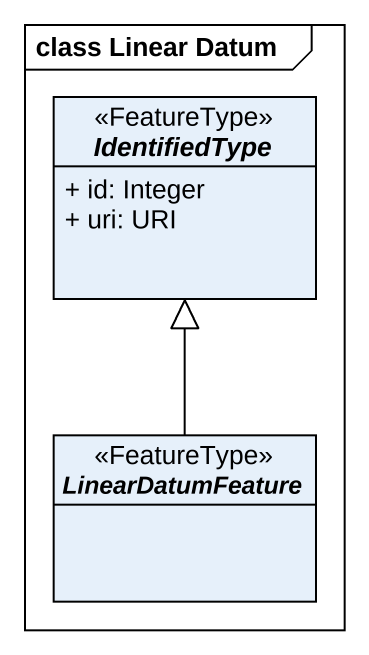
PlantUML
@startuml
mainframe class Linear Datum
hide circle
hide empty members
skinparam classAttributeIconSize 0
abstract class IdentifiedType <<FeatureType>> {
  + id: Integer
  + uri: URI
}
abstract class LinearDatumFeature <<FeatureType>>
LinearDatumFeature -up-|> IdentifiedType
@enduml
